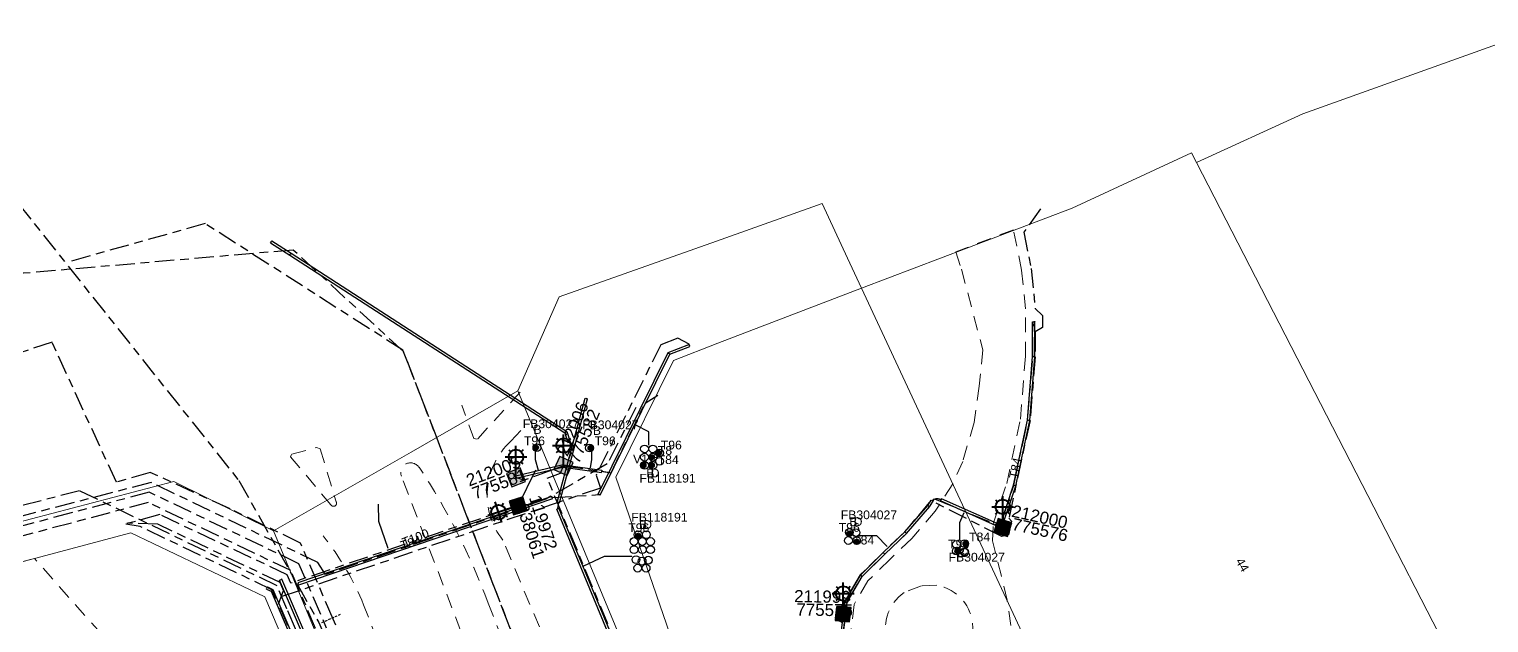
# Model space of a CAD drawing. Header units: metres. Extents: x 308616 to 310825, y 6264327 to 6267194.
# Drawn here: x 308860.1 to 309161, y 6266871.7 to 6266994.1 of the extents above; entities that cross this region are included whole.
import ezdxf
from ezdxf.enums import TextEntityAlignment as Align

# ---------------------------------------------------------------- set-up
doc = ezdxf.new("R2010")
doc.units = ezdxf.units.M
for name, pattern in [('Cable Exist UG', [8.2, 4, -1.2, 1.8, -1.2]), ('Dash', [5, 3, -2]), ('DASHED', [0.75, 0.5, -0.25])]:
    doc.linetypes.add(name, pattern=pattern)
doc.layers.get('0').update_dxf_attribs({"color": 6})
for name, color, linetype in [('_User Miscellaneous9', 7, 'Continuous'), ('Equip_SP_SL_EXT', 7, 'Continuous'), ('Mains_HV_EXT', 7, 'Continuous'), ('Mains_LV_EXT', 7, 'Continuous'), ('Mains_LV_SL_EXT', 7, 'Continuous'), ('Mains_SL_EXT', 7, 'Continuous'), ('Mains_TR_EXT', 7, 'Continuous'), ('Services_SP_EXT', 7, 'Continuous'), ('SupportsUG_SP_LV_SL_EXT', 7, 'Continuous'), ('Trench_SP_EXT', 7, 'Continuous')]:
    doc.layers.add(name, color=color, linetype=linetype)
for name, color, linetype, lineweight in [('Cadastre Developer_SP_EXT', 7, 'Continuous', 5), ('Cadastre Easements_SP_EXT', 7, 'Continuous', 5), ('Cadastre Land Parcels_SP_EXT', 7, 'Continuous', 5), ('Cadastre Roads_SP_EXT', 7, 'Continuous', 5)]:
    doc.layers.add(name, color=color, linetype=linetype, lineweight=lineweight)
doc.layers.add('UNKNOWN_FEATURES', color=1, linetype='DASHED', plot=False)
doc.styles.add('COLUMN_LABEL', font='arial.ttf')
doc.styles.add('iecARIAL', font='arial.ttf', dxfattribs={"height": 2})
doc.styles.add('POLE_LABEL', font='arial.ttf')
doc.styles.get("Standard").update_dxf_attribs({"font": 'arial.ttf'})

# ---------------------------------------------------------------- blocks, each defined once
blk = doc.blocks.new('COLUMN_EXT')
blk.add_hatch(color=256).paths.add_polyline_path([(-1.49, 1.48), (-1.49, -1.49), (1.48, -1.49), (1.48, 1.48)])
blk.add_lwpolyline([(-1.49, -1.49), (1.48, -1.49), (1.48, 1.48), (-1.49, 1.48)], close=True)
for tag, height, style, flags, p in [('ASSET_NUM', 2.5, 'COLUMN_LABEL', 8, (2, 2)), ('STRUCTURE_PLANT_NUMBER', 0.2, 'POLE_LABEL', 9, (1.81, 0.03)), ('STREET_CODE', 0.2, 'COLUMN_LABEL', 9, (1.81, -0.2))]:
    blk.add_attdef(tag, text='', height=height, dxfattribs=dict(style=style, flags=flags)).set_placement(p, align=Align.MIDDLE_LEFT)
at = {"flags": 1}
blk.add_attdef('Z', (1.81, -2.35), '', height=0.2, dxfattribs=at)
at = {"flags": 9}
for tag, p in [('COLUMN_TYPE', (1.81, -0.4)), ('OWNED_BY', (1.81, -0.6)), ('STATE', (1.81, -0.8)), ('USAGE', (1.81, -1)), ('STREETNAME', (1.81, -1.6)), ('SUBURB', (1.81, -1.8)), ('LEGEND', (1.81, -1.2)), ('LOCATION', (1.81, -1.4)), ('NOTES', (1.81, -2))]:
    blk.add_attdef(tag, text='', height=0.2, dxfattribs=at).set_placement(p, align=Align.MIDDLE_LEFT)
blk = doc.blocks.new('DUCT_EXT')
blk.add_circle((0, 0.8), 0.8)
at = {"flags": 1}
blk.add_attdef('Z', (0, 0), '', height=0.2, dxfattribs=at)
at = {"flags": 9}
for tag, p in [('DUCT_CODE', (0, 0)), ('XSECT_TYPE', (0, -0.2)), ('STATE', (0, -0.6)), ('FB_REFERENCE', (0, -0.4)), ('NOTES', (0, -0.8))]:
    blk.add_attdef(tag, text='', height=0.2, dxfattribs=at).set_placement(p, align=Align.MIDDLE_LEFT)
blk = doc.blocks.new('SL_LANTERN_EXT')
at = {"lineweight": 40}
for p, q in [((0, 1.97), (0, 6.47)), ((-2.25, 4.22), (2.25, 4.22)), ((-1.46, 5.68), (-1.06, 5.28)), ((-1.46, 2.76), (-1.06, 3.16)), ((1.46, 5.68), (1.06, 5.28)), ((1.46, 2.76), (1.06, 3.16)), ((0, 0), (0, 2.72))]:
    blk.add_line(p, q, dxfattribs=at)
blk.add_circle((0, 4.22), 1.5, dxfattribs=at)
at = {"style": 'iecARIAL', "flags": 8}
blk.add_attdef('ASSET_NUM', (1.5, 1.5), '', height=2.5, dxfattribs=at)
for tag, p, height, flags in [('OPERATING_VOLTAGE', (0.98, -1.65), 0.2, 9), ('ORIENTATION', (0.98, -1.85), 0.2, 9), ('OWNED_BY', (0.98, -2.05), 0.2, 9), ('STATE', (0.98, -2.25), 0.2, 9), ('CONSTRUCTED_VOLTAGE', (0.98, -0.65), 0.2, 9), ('CONTROL_TYPE', (0.98, -0.85), 0.2, 9), ('LANTERN_PURPOSE', (0.98, -1.05), 0.2, 9), ('LANTERN_TYPE', (0.98, -1.25), 0.2, 9), ('NO_PHASES', (0.98, -1.45), 0.2, 9), ('USAGE', (0.98, -2.45), 0.2, 9), ('CEXIST', (0.98, -2.65), 0.2, 9), ('CNEW', (0.98, -2.85), 0.2, 9), ('CNUMBER', (0.98, -3.05), 0.2, 9), ('LNUMBER', (2.18, -3.25), 2.5, 8), ('CREMOVE', (0.98, -3.25), 0.2, 9), ('CREPLACE', (0.98, -3.45), 0.2, 9), ('LKINGHEIGHT', (0.98, -3.65), 0.2, 9), ('LBRACKET', (0.98, -3.85), 0.2, 9), ('LBRACKETVOCAB', (0.98, -4.05), 0.2, 9), ('LCATEGORY', (0.98, -4.25), 0.2, 9), ('LCHARGE1', (0.98, -4.45), 0.2, 9), ('LCHARGE1PERCENT', (0.98, -4.65), 0.2, 9), ('LCHARGE2', (0.98, -4.85), 0.2, 9), ('LCHARGE2PERCENT', (0.98, -5.05), 0.2, 9), ('LCHARGE3', (0.98, -5.25), 0.2, 9), ('LCHARGE3PERCENT', (0.98, -5.45), 0.2, 9), ('LEXIST', (0.98, -5.65), 0.2, 9), ('LLAMP', (0.98, -5.85), 0.2, 9), ('LLAMPVOCAB', (0.98, -6.05), 0.2, 9), ('LMAST', (0.98, -6.25), 0.2, 9), ('LMASTVOCAB', (0.98, -6.45), 0.2, 9), ('LNEW', (0.98, -6.65), 0.2, 9), ('LANTNUMBER', (0.98, -6.85), 0.2, 9), ('LOUTREACH', (0.98, -7.25), 0.2, 9), ('LOUTREACHVOCAB', (0.98, -7.45), 0.2, 9), ('LRATECODE', (0.98, -7.65), 0.2, 9), ('LREMOVE', (0.98, -7.85), 0.2, 9), ('LREPLACE', (0.98, -8.05), 0.2, 9), ('LTYPE', (0.98, -8.25), 0.2, 9), ('LTYPEVOCAB', (0.98, -8.45), 0.2, 9), ('LEGEND', (0.98, -8.65), 0.2, 9), ('LOCATION', (0.98, -8.85), 0.2, 9), ('NOTES', (0.98, -9.05), 0.2, 9), ('STREETNAME', (0.98, -9.25), 0.2, 9), ('SUBURB', (0.98, -9.45), 0.2, 1)]:
    blk.add_attdef(tag, p, '', height=height, dxfattribs=dict(flags=flags))
blk = doc.blocks.new('CABLE_LARGE_EXT')
h = blk.add_hatch(color=256)
edge = h.paths.add_edge_path()
edge.add_arc((0, 0.55), 0.55, 0, 360)
blk.add_circle((0, 0.55), 0.55)
at = {"flags": 1}
blk.add_attdef('Z', (0, 0), '', height=0.2, dxfattribs=at)
at = {"flags": 9}
for tag, p in [('COND_CODE', (0, 0)), ('STATE', (0, -0.4)), ('XSECT_SIZE', (0, -0.6)), ('FB_REFERENCE', (0, -0.2)), ('NOTES', (0, -0.8))]:
    blk.add_attdef(tag, text='', height=0.2, dxfattribs=at).set_placement(p, align=Align.MIDDLE_LEFT)

msp = doc.modelspace()

# ---------------------------------------------------------------- linework, layer by layer
at = {"layer": '_User Miscellaneous9'}
for p, q in [((308909.87, 6266950.03), (308910, 6266950.24)), ((308909.87, 6266950.03), (308913.83, 6266947.48)), ((308910.13, 6266950.44), (308910, 6266950.24)), ((308910.13, 6266950.44), (308914.09, 6266947.88)), ((308913.83, 6266947.48), (308913.96, 6266947.68)), ((308913.83, 6266947.48), (308970.54, 6266910.86)), ((308914.09, 6266947.88), (308913.96, 6266947.68)), ((308914.09, 6266947.88), (308970.95, 6266911.17)), ((309066.93, 6266926.58), (309066.93, 6266933.73)), ((309066.93, 6266933.73), (309067.17, 6266933.73)), ((309067.41, 6266933.73), (309067.17, 6266933.73)), ((309067.41, 6266926.56), (309067.41, 6266933.73)), ((308977.36, 6266898.23), (308991.82, 6266927.44)), ((308991.82, 6266927.44), (308996.11, 6266929.1)), ((308991.82, 6266927.44), (308991.99, 6266927.25)), ((308992.16, 6266927.06), (308991.99, 6266927.25)), ((308992.16, 6266927.06), (308996.29, 6266928.65)), ((308996.11, 6266929.1), (308996.2, 6266928.87)), ((308996.29, 6266928.65), (308996.2, 6266928.87)), ((308977.79, 6266898.02), (308992.16, 6266927.06)), ((309065.87, 6266913.49), (309066.93, 6266926.58)), ((309066.34, 6266913.42), (309067.41, 6266926.56)), ((309066.93, 6266926.58), (309067.17, 6266926.57)), ((309067.41, 6266926.56), (309067.17, 6266926.57)), ((308968.97, 6266896.53), (308974.71, 6266918)), ((308969.44, 6266896.4), (308975.17, 6266917.87)), ((308974.71, 6266918), (308974.94, 6266917.93)), ((308975.17, 6266917.87), (308974.94, 6266917.93)), ((309063, 6266900.07), (309065.87, 6266913.49)), ((309063.46, 6266899.94), (309066.34, 6266913.42)), ((309065.87, 6266913.49), (309066.1, 6266913.46)), ((309066.34, 6266913.42), (309066.1, 6266913.46)), ((308970.54, 6266910.86), (308970.74, 6266911.02)), ((308970.54, 6266910.86), (308971.14, 6266908.84)), ((308970.95, 6266911.17), (308970.74, 6266911.02)), ((308970.95, 6266911.17), (308971.6, 6266908.98)), ((308971.14, 6266908.84), (308971.37, 6266908.91)), ((308971.6, 6266908.98), (308971.37, 6266908.91)), ((308970.19, 6266904.27), (308960.39, 6266901.92)), ((308970.3, 6266903.81), (308960.51, 6266901.45)), ((308970.19, 6266904.27), (308970.25, 6266904.04)), ((308970.21, 6266903.8), (308970.25, 6266904.04)), ((308970.21, 6266903.8), (308978.11, 6266902.71)), ((308970.28, 6266904.28), (308970.25, 6266904.04)), ((308970.3, 6266903.81), (308970.25, 6266904.04)), ((308970.28, 6266904.28), (308978.18, 6266903.19)), ((308978.18, 6266903.19), (308978.14, 6266902.95)), ((308960.39, 6266901.92), (308960.45, 6266901.69)), ((308960.51, 6266901.45), (308960.45, 6266901.69)), ((308978.11, 6266902.71), (308978.14, 6266902.95)), ((309060.23, 6266891.67), (309063, 6266900.07)), ((309063, 6266900.07), (309063.23, 6266900.01)), ((308967.82, 6266897.75), (308915.48, 6266879.94)), ((308967.98, 6266897.29), (308915.63, 6266879.48)), ((308967.82, 6266897.75), (308967.9, 6266897.52)), ((308967.98, 6266897.29), (308967.9, 6266897.52)), ((308977.36, 6266898.23), (308977.57, 6266898.13)), ((308977.79, 6266898.02), (308977.57, 6266898.13)), ((309047.95, 6266896.83), (309048.05, 6266897.05)), ((309048.14, 6266897.27), (309048.05, 6266897.05)), ((309060.88, 6266891.59), (309048.14, 6266897.27)), ((309060.68, 6266891.52), (309063.46, 6266899.94)), ((309063.46, 6266899.94), (309063.23, 6266900.01)), ((308968.86, 6266895.14), (308969.08, 6266895.24)), ((308982.16, 6266863.08), (308968.86, 6266895.14)), ((308968.97, 6266896.53), (308969.2, 6266896.46)), ((308969.3, 6266895.33), (308969.08, 6266895.24)), ((308969.44, 6266896.4), (308969.2, 6266896.46)), ((308982.6, 6266863.26), (308969.3, 6266895.33)), ((309040.62, 6266890.43), (309045.32, 6266895.87)), ((309040.96, 6266890.1), (309045.7, 6266895.59)), ((309045.32, 6266895.87), (309046.05, 6266897.01)), ((309045.32, 6266895.87), (309045.51, 6266895.73)), ((309045.7, 6266895.59), (309045.51, 6266895.73)), ((309045.7, 6266895.59), (309046.45, 6266896.75)), ((309046.05, 6266897.01), (309046.25, 6266896.88)), ((309046.45, 6266896.75), (309046.25, 6266896.88)), ((309060.68, 6266891.15), (309047.95, 6266896.83)), ((309060.23, 6266891.67), (309060.46, 6266891.59)), ((309060.68, 6266891.52), (309060.46, 6266891.59)), ((309060.68, 6266891.15), (309060.78, 6266891.37)), ((309060.88, 6266891.59), (309060.78, 6266891.37)), ((309036.15, 6266886.16), (309040.62, 6266890.43)), ((309036.49, 6266885.82), (309040.96, 6266890.1)), ((309040.62, 6266890.43), (309040.79, 6266890.26)), ((309040.96, 6266890.1), (309040.79, 6266890.26)), ((309031.43, 6266881.53), (309036.15, 6266886.16)), ((309031.81, 6266881.23), (309036.49, 6266885.82)), ((309036.15, 6266886.16), (309036.32, 6266885.99)), ((309036.49, 6266885.82), (309036.32, 6266885.99)), ((308909.23, 6266879.09), (308909.13, 6266878.87)), ((308909.23, 6266879.09), (308910.35, 6266878.55)), ((308911.72, 6266880.48), (308911.94, 6266880.57)), ((308948.68, 6266794.58), (308911.72, 6266880.48)), ((308912.16, 6266880.67), (308911.94, 6266880.57)), ((308949.12, 6266794.77), (308912.16, 6266880.67)), ((308915.48, 6266879.94), (308915.55, 6266879.71)), ((308915.63, 6266879.48), (308915.55, 6266879.71)), ((309028.27, 6266876.1), (309031.43, 6266881.53)), ((309028.73, 6266875.95), (309031.81, 6266881.23)), ((309031.43, 6266881.53), (309031.62, 6266881.38)), ((309031.81, 6266881.23), (309031.62, 6266881.38)), ((308909.03, 6266878.65), (308909.13, 6266878.87)), ((308909.03, 6266878.65), (308909.98, 6266878.2)), ((308909.98, 6266878.2), (308910.16, 6266878.37)), ((308909.98, 6266878.2), (308926.51, 6266839.84)), ((308910.35, 6266878.55), (308910.16, 6266878.37)), ((308910.35, 6266878.55), (308926.95, 6266840.03)), ((309027.95, 6266873.49), (309028.27, 6266876.1)), ((309028.27, 6266876.1), (309028.5, 6266876.03)), ((309028.73, 6266875.95), (309028.5, 6266876.03)), ((309027.36, 6266868.56), (309027.95, 6266873.49)), ((309027.85, 6266868.61), (309028.43, 6266873.43)), ((309027.95, 6266873.49), (309028.19, 6266873.46)), ((309027.95, 6266873.49), (309028.19, 6266873.46)), ((309028.43, 6266873.43), (309028.19, 6266873.46)), ((309028.43, 6266873.43), (309028.19, 6266873.46)), ((309028.43, 6266873.43), (309028.73, 6266875.95))]:
    msp.add_line(p, q, dxfattribs=at)
for points in [[(308987.82, 6266908.29), (308987.82, 6266911.08), (308985.16, 6266912.43)], [(308964.4, 6266907.17), (308964.4, 6266905.39), (308965.03, 6266903.18)], [(308976.02, 6266907.12), (308976.02, 6266905.34), (308975.73, 6266903.63)], [(308989.7, 6266905.72), (308988.8, 6266905.76)], [(309051.91, 6266888.75), (309051.91, 6266892.41), (309052.81, 6266894.43)], [(309031.18, 6266889.69), (309034.76, 6266889.69), (309036.96, 6266887.4)], [(308984.33, 6266885.36), (308978.65, 6266885.37), (308974.4, 6266883.35)]]:
    msp.add_lwpolyline(points, dxfattribs=at)
at = {"layer": '_User Miscellaneous9', "linetype": 'Continuous'}
msp.add_lwpolyline([(308932.04, 6266896.18), (308932.11, 6266892.68), (308934.02, 6266887.06)], dxfattribs=at)
at = {"layer": 'Cadastre Developer_SP_EXT', "linetype": 'Dash'}
for points in [[(309062.48, 6266871.14), (309061.67, 6266876.36), (309060.54, 6266881.29), (309058.68, 6266888.57), (309058.84, 6266892.13), (309061.59, 6266900.45), (309064.42, 6266913.71), (309065.47, 6266926.64), (309065.47, 6266936.42), (309064.66, 6266944.42), (309062.97, 6266952.74), (309062.97, 6266952.74), (309051.09, 6266948.2), (309052.29, 6266944.58), (309056.66, 6266928.01), (309055.93, 6266920.5), (309054.88, 6266912.98), (309052.54, 6266904.98), (309050.48, 6266900.36), (309046.88, 6266894.71), (309042.02, 6266889.09), (309037.5, 6266884.77), (309032.98, 6266880.32), (309030.15, 6266875.47), (309029.34, 6266868.77)], [(308961.33, 6266919.26), (308952.47, 6266909.56), (308951.78, 6266909.72), (308949.28, 6266916.6)], [(308959.39, 6266909.12), (308962.14, 6266912.07)], [(308922.32, 6266895.99), (308913.99, 6266905.93), (308914.2, 6266906.41)], [(308914.22, 6266906.46), (308919.32, 6266907.84), (308920.12, 6266907.55), (308923.4, 6266896.63)], [(308940.38, 6266903.81), (308940.49, 6266903.78)], [(308977.66, 6266795.42), (308936.84, 6266901.94)], [(308974.96, 6266847.83), (308957.76, 6266888.75)], [(308959.14, 6266797.65), (308956.81, 6266802.79), (308929.05, 6266875.38)], [(308954.73, 6266875.78), (308971.78, 6266831.16)]]:
    msp.add_lwpolyline(points, dxfattribs=at)
for points in [[(308957.76, 6266888.75, -0.394298), (308959.39, 6266909.12)], [(308936.84, 6266901.94, -0.890104), (308940.38, 6266903.81)], [(308940.49, 6266903.78, -0.055516), (308954.73, 6266875.78)], [(308923.4, 6266896.63, -0.945295), (308922.32, 6266895.99)], [(308929.05, 6266875.38, 0.073706), (308920.68, 6266889.62)]]:
    msp.add_lwpolyline(points, format="xyb", dxfattribs=at)
msp.add_lwpolyline([(309047.2, 6266879.44), (309044.06, 6266879.33), (309040.49, 6266877.98), (309040.49, 6266877.98, 5.047128), (309047.2, 6266879.44)], format="xyb", close=True, dxfattribs=at)
at = {"layer": 'Cadastre Easements_SP_EXT', "linetype": 'Dash'}
msp.add_lwpolyline([(308874.93, 6266869.46), (308861.19, 6266884.97), (308843.19, 6266880.2)], dxfattribs=at)
at = {"layer": 'Cadastre Land Parcels_SP_EXT', "linetype": 'Continuous'}
for points in [[(309100.72, 6266966.57), (309211.62, 6266751.02), (309290.17, 6266779.77), (309169.26, 6266993.32), (309122.64, 6266976.64), (309100.72, 6266966.57)], [(309211.62, 6266751.02), (309100.72, 6266966.57), (309099.7, 6266968.56), (309075.1, 6266957.16), (309031.67, 6266940.71), (309133.45, 6266722.36), (309211.62, 6266751.02)], [(309028.8, 6266946.86), (309023.55, 6266958.13), (309001.81, 6266950.4), (308969.37, 6266938.88), (308960.85, 6266919.5), (309004.49, 6266814.3), (309031.42, 6266749.36), (309053.07, 6266692.95), (309004.01, 6266835.16), (308981.05, 6266901.71), (308992.91, 6266925.79), (309002.07, 6266929.32), (309031.67, 6266940.71), (309028.8, 6266946.86)], [(309002.07, 6266929.32), (308992.91, 6266925.79), (308981.05, 6266901.71), (309004.01, 6266835.16), (309053.07, 6266692.95), (309069.03, 6266698.79), (309133.45, 6266722.36), (309031.67, 6266940.71), (309002.07, 6266929.32)]]:
    msp.add_lwpolyline(points, close=True, dxfattribs=at)
for points in [[(309016.26, 6266627.05), (309007.85, 6266648.94), (308991.24, 6266692.22), (308972.28, 6266741.62), (308958.76, 6266774.21), (308910.48, 6266890.63), (308889.9, 6266900.83), (308646.76, 6266837.03)], [(308843.19, 6266880.2), (308861.19, 6266884.97), (308881.06, 6266890.25), (308908.69, 6266877.08), (308913.97, 6266864.6), (308916.13, 6266859.51), (308921.6, 6266846.81), (308926.35, 6266835.79), (308931.11, 6266824.77), (308935.86, 6266813.76), (308941.33, 6266801.06), (308947.28, 6266787.26), (308950.47, 6266779.84), (308952.84, 6266774.36), (308954.62, 6266770.24), (308958.85, 6266760.41), (308964.73, 6266746.76), (308971.43, 6266731.19), (308979.59, 6266712.26), (308985.31, 6266698.94), (308989.35, 6266689.54), (308999.98, 6266664.85), (309007.89, 6266646.5)]]:
    msp.add_lwpolyline(points, dxfattribs=at)
at = {"layer": 'Cadastre Roads_SP_EXT', "linetype": 'Continuous'}
msp.add_lwpolyline([(309160.02, 6266413.79), (309107.25, 6266551.5), (309105.42, 6266556.26), (309078.17, 6266627.41), (309074.56, 6266636.84), (309053.07, 6266692.95), (309031.42, 6266749.36), (309004.49, 6266814.3), (308960.85, 6266919.5), (308938.85, 6266906.89), (308910.48, 6266890.63), (308958.76, 6266774.21), (308972.28, 6266741.62), (308991.24, 6266692.22), (309007.85, 6266648.95), (309016.26, 6266627.05), (309024.56, 6266605.41), (309105.11, 6266395.33), (309160.02, 6266413.79)], close=True, dxfattribs=at)
at = {"layer": 'Mains_HV_EXT', "linetype": 'Cable Exist UG'}
for points in [[(309199.4, 6266308.07), (309180.63, 6266355.1), (309161.18, 6266402.3), (309161.18, 6266402.3), (309104.07, 6266551.39), (309096.92, 6266570.08), (309096.92, 6266570.08), (309075.36, 6266626.32), (309050.32, 6266691.9), (309037.38, 6266725.45), (308990.52, 6266704.87), (308914.03, 6266882.47), (308884.66, 6266896.48), (308804.08, 6266875.1), (308792.69, 6266913.13), (308778.97, 6266951.5), (308778.57, 6266954.21)], [(309194.68, 6266303.66), (309175.75, 6266351.03), (309155.83, 6266399.63), (309045.77, 6266686.95), (309033.99, 6266717.59), (308994.93, 6266700.2), (308994.93, 6266700.2), (308915.71, 6266883.89), (308884.86, 6266898.62), (308805.33, 6266877.5), (308794.56, 6266913.64), (308779.29, 6266954.21)], [(309196.19, 6266305.3), (309177.61, 6266351.8), (309177.61, 6266351.8), (309157.45, 6266400.96), (309047.62, 6266687.68), (309047.62, 6266687.68), (309035.11, 6266720.28), (309035.11, 6266720.28), (308988.51, 6266699.6), (308988.51, 6266699.6), (308914.99, 6266870.48), (308913.24, 6266874.58), (308913.24, 6266874.58), (308911.2, 6266879.34), (308870.5, 6266898.93), (308808.35, 6266882.73), (308808.35, 6266882.73), (308799.85, 6266910.17), (308798.37, 6266914.95), (308782.26, 6266952.31), (308781.62, 6266954.21)], [(309075.51, 6266621.12), (309034.8, 6266726.64), (308993.66, 6266708.51), (308960.21, 6266785.92), (308942.79, 6266826.01), (308922.76, 6266872.44), (308922.76, 6266872.44), (308916.06, 6266888.14), (308901.53, 6266895.18), (308901.53, 6266895.18), (308885.05, 6266902.72), (308878.1, 6266900.66), (308878.1, 6266900.66), (308864.82, 6266929.55), (308802.32, 6266909.07), (308783.28, 6266953.06), (308782.95, 6266954.21)], [(308985.16, 6266916.07), (308979.25, 6266904.44), (308966.59, 6266897.18), (308921.2, 6266881.64), (308919.63, 6266884.14), (308885.23, 6266900.63), (308806.65, 6266880.1)]]:
    msp.add_lwpolyline(points, dxfattribs=at)
at = {"layer": 'Mains_LV_EXT', "linetype": 'Cable Exist UG'}
for points in [[(309068.55, 6266957.02), (309065.11, 6266952.22), (309065.11, 6266952.22), (309066.64, 6266944.72), (309067.47, 6266936.52), (309068.98, 6266935.09), (309068.98, 6266932.55), (309067.47, 6266931.66), (309067.47, 6266926.56), (309066.4, 6266913.42), (309062.02, 6266893.25), (309062.57, 6266892.63), (309061.96, 6266889.83), (309060.61, 6266889.47), (309045.96, 6266896.89), (309045.96, 6266896.89), (309040.57, 6266890.47), (309036.11, 6266886.21), (309031.38, 6266881.56), (309028.21, 6266876.12), (309028.1, 6266875.19), (309026.5, 6266874.99), (309026.21, 6266872.56), (309027.68, 6266871.73), (309027.3, 6266868.55)], [(308996.13, 6266929.16), (308993.79, 6266930.41), (308990.32, 6266929.03), (308976.96, 6266902.16), (308977.88, 6266899.48), (308910.95, 6266876.67), (308910.24, 6266878.46), (308882.97, 6266891.56), (308880.07, 6266892.05)]]:
    msp.add_lwpolyline(points, dxfattribs=at)
at = {"layer": 'Mains_LV_SL_EXT', "linetype": 'Cable Exist UG'}
for points in [[(308960.89, 6266895.8), (308914.04, 6266879.88), (308913.32, 6266881.62), (308887.01, 6266894), (308880.09, 6266892.09)], [(308937.25, 6266845.3), (308926.54, 6266841.07), (308911.52, 6266875.52), (308912.54, 6266878.33), (308911.82, 6266880.01), (308886.6, 6266892.04), (308880.34, 6266892.24)]]:
    msp.add_lwpolyline(points, dxfattribs=at)
at = {"layer": 'Mains_SL_EXT', "linetype": 'Cable Exist UG'}
for points in [[(309060.78, 6266891.37), (309060.94, 6266893.69), (309060.94, 6266893.69), (309063.04, 6266900.06), (309065.91, 6266913.49), (309066.97, 6266926.58), (309066.97, 6266932.75), (309067.46, 6266933.87)], [(308970.25, 6266904.04), (308980.05, 6266902.65), (308980.05, 6266902.65), (308987.05, 6266916.99), (308989.71, 6266918.62)], [(308970.25, 6266904.04), (308967.84, 6266903.16), (308962.04, 6266901.08), (308960.45, 6266901.69)], [(308976.12, 6266860.32), (308977.41, 6266861.58), (308982.53, 6266863.88), (308982.53, 6266863.88), (308966.9, 6266901.53), (308969.61, 6266902.58), (308970.25, 6266904.04)], [(309027.9, 6266873.51), (309028.85, 6266876.23), (309028.85, 6266876.23), (309031.78, 6266881.25), (309036.46, 6266885.85), (309040.94, 6266890.13), (309045.67, 6266895.61), (309046.74, 6266897.29), (309060.78, 6266891.37)], [(309047.45, 6266849.45), (309045.97, 6266850.91), (309045.97, 6266850.91), (309045.24, 6266851.33), (309035.11, 6266855.62), (309032.85, 6266857.88), (309029.92, 6266862.45), (309027.81, 6266868.6), (309028.19, 6266871.74), (309027.9, 6266873.51)]]:
    msp.add_lwpolyline(points, dxfattribs=at)
at = {"layer": 'Mains_TR_EXT', "linetype": 'Cable Exist UG'}
for points in [[(308778.26, 6266960.11), (308783.66, 6266983.43), (308828.9, 6266993.74), (308830.43, 6266994.09), (308857.93, 6266958.06), (308903.33, 6266901.04), (308919.83, 6266871.73), (308919.83, 6266871.73), (309016.45, 6266644.52), (309027.04, 6266616.57), (309027.04, 6266616.57), (309040.72, 6266580.99), (309068.24, 6266503.76), (309078.27, 6266477.62), (309087.41, 6266456.28)], [(309146.06, 6266530.51), (309078.19, 6266562.24), (308937.27, 6266927.62), (308914.54, 6266948.56), (308858.87, 6266943.76), (308803.39, 6266927.8), (308781.12, 6266953.19), (308780.26, 6266954.17)]]:
    msp.add_lwpolyline(points, dxfattribs=at)
at = {"layer": 'Services_SP_EXT'}
msp.add_lwpolyline([(308960.89, 6266895.8), (308964.55, 6266903.22)], dxfattribs=at)
at = {"layer": 'Trench_SP_EXT', "linetype": 'Cable Exist UG'}
for points in [[(309146.06, 6266530.51), (309110.49, 6266547.14), (309078.19, 6266562.24), (309076.9, 6266565.6), (308937.16, 6266927.89), (308896.4, 6266953.99), (308867.73, 6266945.97)], [(308971.02, 6266903.24), (308970.25, 6266904.04)], [(308978.14, 6266902.95), (308979.83, 6266902.69)], [(308960.89, 6266895.8), (308962.83, 6266899.74)], [(308967.9, 6266897.52), (308977.57, 6266898.13)], [(308969.08, 6266895.24), (308969.26, 6266896.54)]]:
    msp.add_lwpolyline(points, dxfattribs=at)
msp.add_lwpolyline([(309048.05, 6266897.05, 0.309769), (309046.25, 6266896.88)], format="xyb", dxfattribs=at)
at = {"layer": 'UNKNOWN_FEATURES'}
msp.add_lwpolyline([(308920.43, 6266871.75), (308924.51, 6266873.56)], dxfattribs=at)

# ---------------------------------------------------------------- block references
at = {"layer": '_User Miscellaneous9'}
for name, p, rotation in [('CABLE_LARGE_EXT', (308963.96, 6266907.8), 270.0856998297643), ('DUCT_EXT', (308963.96, 6266907.8), 269.9933722152201), ('DUCT_EXT', (308976.41, 6266907.75), 89.95123637902397), ('CABLE_LARGE_EXT', (308976.41, 6266907.75), 90.0435640380983), ('DUCT_EXT', (308986.15, 6266907.55), 269.9999999999998), ('DUCT_EXT', (308986.15, 6266905.85), 269.9999999999998), ('DUCT_EXT', (308987.85, 6266907.55), 269.9999999999998), ('DUCT_EXT', (308987.85, 6266905.85), 269.9999999999998), ('CABLE_LARGE_EXT', (308987.85, 6266905.85), 270.0252500228936), ('DUCT_EXT', (308989.25, 6266906.7), 269.9999999999998), ('CABLE_LARGE_EXT', (308989.25, 6266906.7), 269.9999999999998), ('DUCT_EXT', (308986.15, 6266904.15), 269.9999999999998), ('CABLE_LARGE_EXT', (308986.15, 6266904.15), 269.9747516112825), ('CABLE_LARGE_EXT', (308987.85, 6266904.15), 270.1496506822894), ('DUCT_EXT', (308987.85, 6266904.15), 269.9999999999998), ('DUCT_EXT', (308989.25, 6266905), 269.9999999999998), ('DUCT_EXT', (309052.05, 6266887.84), 90), ('DUCT_EXT', (309053.71, 6266888.01), 90), ('CABLE_LARGE_EXT', (309053.71, 6266888.01), 90), ('DUCT_EXT', (309052.02, 6266886.49), 90), ('CABLE_LARGE_EXT', (309052.02, 6266886.49), 90), ('DUCT_EXT', (309053.7, 6266886.3), 90)]:
    msp.add_blockref(name, p, dxfattribs=dict(at, rotation=rotation))
for name, p in [('DUCT_EXT', (309029.17, 6266889.53)), ('DUCT_EXT', (309030.52, 6266889.5)), ('DUCT_EXT', (308984.78, 6266887.67)), ('DUCT_EXT', (308985.63, 6266889.07)), ('CABLE_LARGE_EXT', (308985.63, 6266889.07)), ('DUCT_EXT', (308986.48, 6266887.67)), ('DUCT_EXT', (308987.33, 6266889.07)), ('DUCT_EXT', (308988.18, 6266887.67)), ('DUCT_EXT', (309028.98, 6266887.86)), ('CABLE_LARGE_EXT', (309029.17, 6266889.53)), ('DUCT_EXT', (309030.69, 6266887.85)), ('CABLE_LARGE_EXT', (309030.69, 6266887.85)), ('DUCT_EXT', (308984.78, 6266885.97)), ('DUCT_EXT', (308985.19, 6266883.93)), ('DUCT_EXT', (308986.45, 6266883.6)), ('DUCT_EXT', (308986.48, 6266885.97)), ('DUCT_EXT', (308987.72, 6266883.81)), ('DUCT_EXT', (308988.18, 6266885.97)), ('DUCT_EXT', (308985.55, 6266882.17)), ('DUCT_EXT', (308987.27, 6266882.17))]:
    msp.add_blockref(name, p, dxfattribs=at)
at = {"layer": 'Equip_SP_SL_EXT'}
ref = msp.add_blockref('SL_LANTERN_EXT', (308970.25, 6266904.04), dxfattribs=at)
ref.add_attrib('ASSET_NUM', '212006', dxfattribs={"layer": '0', "height": 2.5, "rotation": 67.5609, "style": 'iecARIAL'}).set_placement((308971.75, 6266905.54), align=Align.BOTTOM_LEFT)
ref = msp.add_blockref('SL_LANTERN_EXT', (308960.45, 6266901.69), dxfattribs=at)
ref.add_attrib('ASSET_NUM', '212005', dxfattribs={"layer": '0', "height": 2.5, "rotation": 20.6975, "style": 'iecARIAL'}).set_placement((308961.95, 6266903.19), align=Align.BOTTOM_RIGHT)
ref = msp.add_blockref('SL_LANTERN_EXT', (308960.89, 6266895.8), dxfattribs=dict(at, rotation=107.7465089161891))
ref.add_attrib('ASSET_NUM', '119972', dxfattribs={"layer": '0', "height": 2.5, "rotation": 287.8194, "style": 'iecARIAL'}).set_placement((308962.39, 6266897.3), align=Align.BOTTOM_LEFT)
ref = msp.add_blockref('SL_LANTERN_EXT', (309060.78, 6266891.37), dxfattribs=at)
ref.add_attrib('ASSET_NUM', '212000', dxfattribs={"layer": '0', "height": 2.5, "rotation": 347.6601, "style": 'iecARIAL'}).set_placement((309062.28, 6266892.87), align=Align.BOTTOM_LEFT)
ref = msp.add_blockref('SL_LANTERN_EXT', (309027.9, 6266873.51), dxfattribs=at)
ref.add_attrib('ASSET_NUM', '211999', dxfattribs={"layer": '0', "height": 2.5, "rotation": 358.989, "style": 'iecARIAL'}).set_placement((309029.4, 6266875.01), align=Align.BOTTOM_RIGHT)
at = {"layer": 'SupportsUG_SP_LV_SL_EXT'}
ref = msp.add_blockref('COLUMN_EXT', (308970.25, 6266904.04), dxfattribs=dict(at, rotation=65.55604517818209))
ref.add_attrib('ASSET_NUM', '775582', dxfattribs={"layer": '0', "height": 2.5, "rotation": 67.6381, "style": 'COLUMN_LABEL'}).set_placement((308972.25, 6266904.79), align=Align.MIDDLE_LEFT)
ref = msp.add_blockref('COLUMN_EXT', (308960.45, 6266901.69), dxfattribs=dict(at, rotation=111.8242476852062))
ref.add_attrib('ASSET_NUM', '775581', dxfattribs={"layer": '0', "height": 2.5, "rotation": 20.8925, "style": 'COLUMN_LABEL'}).set_placement((308962.45, 6266902.44), align=Align.MIDDLE_RIGHT)
ref = msp.add_blockref('COLUMN_EXT', (308960.89, 6266895.8), dxfattribs=dict(at, rotation=107.7465089161891))
ref.add_attrib('ASSET_NUM', '238061', dxfattribs={"layer": '0', "height": 2.5, "rotation": 287.7328, "style": 'COLUMN_LABEL'}).set_placement((308962.89, 6266896.55), align=Align.TOP_LEFT)
ref = msp.add_blockref('COLUMN_EXT', (309060.78, 6266891.37), dxfattribs=dict(at, rotation=72.22405340805206))
ref.add_attrib('ASSET_NUM', '775576', dxfattribs={"layer": '0', "height": 2.5, "rotation": 347.6521, "style": 'COLUMN_LABEL'}).set_placement((309062.78, 6266892.12), align=Align.MIDDLE_LEFT)
ref = msp.add_blockref('COLUMN_EXT', (309027.9, 6266873.51), dxfattribs=dict(at, rotation=264.1024142224709))
ref.add_attrib('ASSET_NUM', '775575', dxfattribs={"layer": '0', "height": 2.5, "rotation": 359.0158, "style": 'COLUMN_LABEL'}).set_placement((309029.9, 6266874.26), align=Align.MIDDLE_RIGHT)

# ---------------------------------------------------------------- texts
at = {"layer": '_User Miscellaneous9'}
for s, p in [('FB304027', (308961.85, 6266911.83)), ('B', (308964.05, 6266910.65)), ('FB304027', (308974.11, 6266911.62)), ('B', (308976.3, 6266910.44)), ('T96', (308962.09, 6266908.32)), ('T96', (308976.67, 6266908.31)), ('T96', (308990.3, 6266907.45)), ('V17', (308984.58, 6266904.57)), ('T84', (308989.66, 6266904.43)), ('T8', (308989.7, 6266906.33)), ('B', (308987.32, 6266901.67)), ('D', (308988.22, 6266901.67)), ('FB118191', (308985.89, 6266900.61)), ('FB118191', (308984.22, 6266892.57)), ('FB304027', (309027.4, 6266893.06)), ('T96', (308983.59, 6266890.39)), ('B', (308985.78, 6266891.07)), ('D', (308986.68, 6266891.07)), ('T96', (309026.98, 6266890.47)), ('B', (309029.13, 6266891.63)), ('D', (309030.05, 6266891.63)), ('T84', (309029.95, 6266887.85))]:
    msp.add_text(s, height=1.8, dxfattribs=at).set_placement(p)
for s, rotation, p in [('T96', 0.0497, (309049.53, 6266887.02)), ('T84', 0.0497, (309053.85, 6266888.5)), ('FB304027', 0.0284, (309049.62, 6266884.33)), ('B', 0.0192, (309051.38, 6266885.27)), ('D', 0.0492, (309052.08, 6266885.27))]:
    msp.add_text(s, height=1.8, rotation=rotation, dxfattribs=at).set_placement(p)
at = {"layer": 'Cadastre Land Parcels_SP_EXT'}
msp.add_text('44', height=1.8, rotation=300.3576, dxfattribs=at).set_placement((309108.71, 6266884.39))
at = {"layer": 'Mains_LV_EXT'}
for rotation, p in [(77.953, (309063.81, 6266901.26)), (17.7168, (308936.97, 6266886.71))]:
    msp.add_text('T84', height=1.8, rotation=rotation, dxfattribs=at).set_placement(p)
at = {"layer": 'Mains_LV_SL_EXT'}
msp.add_text('T100', height=1.8, rotation=21.9322, dxfattribs=at).set_placement((308937.41, 6266887.35))

doc.saveas('drawing.dxf')
